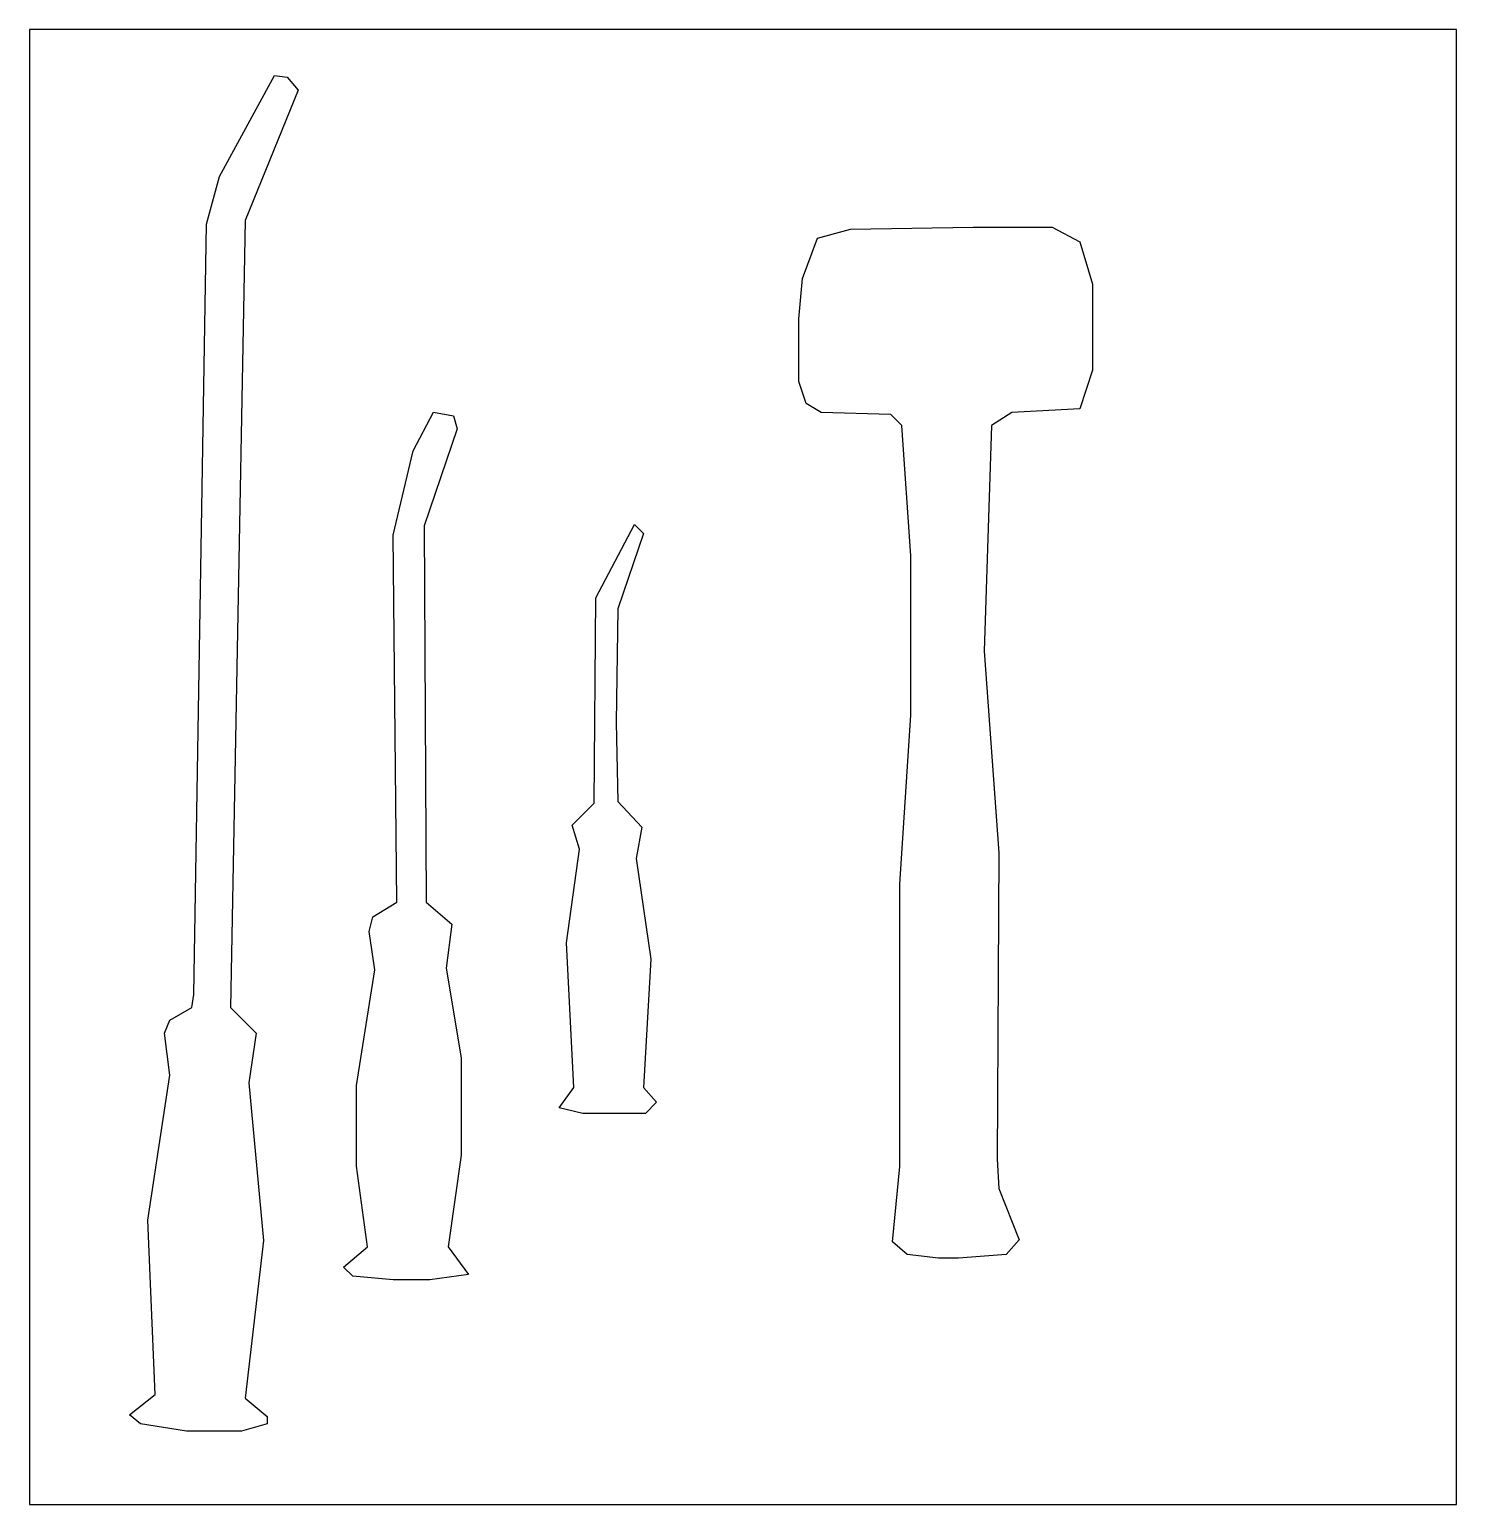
# Model space of a CAD drawing. Header units: inches. Extents: x 0 to 18.6, y 0 to 19.2.
import ezdxf

# ---------------------------------------------------------------- set-up
doc = ezdxf.new("R2010")
doc.units = ezdxf.units.IN

msp = doc.modelspace()

# ---------------------------------------------------------------- linework, layer by layer
for points in [[(0, 0), (18.625, 0), (18.625, 19.25), (0, 19.25), (0, 0)], [(2.047, 0.956), (1.449, 1.052), (1.305, 1.171), (1.64, 1.435), (1.545, 3.709), (1.832, 5.601), (1.76, 6.151), (1.832, 6.319), (2.119, 6.487), (2.143, 6.654), (2.311, 16.71), (2.478, 17.333), (3.197, 18.65), (3.364, 18.626), (3.508, 18.458), (2.814, 16.758), (2.622, 6.487), (2.957, 6.151), (2.861, 5.505), (3.053, 3.446), (2.814, 1.387), (3.101, 1.147), (3.101, 1.052), (2.766, 0.956), (2.047, 0.956)], [(11.863, 3.213), (11.456, 3.261), (11.265, 3.429), (11.36, 4.41), (11.36, 8.098), (11.504, 10.3), (11.504, 12.383), (11.384, 14.083), (11.241, 14.227), (10.331, 14.251), (10.139, 14.371), (10.043, 14.658), (10.043, 15.472), (10.091, 15.999), (10.283, 16.526), (10.714, 16.645), (12.318, 16.669), (13.348, 16.669), (13.707, 16.478), (13.874, 15.927), (13.874, 14.802), (13.707, 14.299), (12.821, 14.251), (12.557, 14.083), (12.462, 11.138), (12.653, 8.505), (12.629, 4.506), (12.653, 4.123), (12.917, 3.453), (12.749, 3.261), (12.126, 3.213), (11.863, 3.213)], [(4.746, 2.931), (4.219, 2.978), (4.1, 3.098), (4.411, 3.361), (4.267, 4.415), (4.267, 5.468), (4.507, 6.977), (4.435, 7.48), (4.483, 7.671), (4.794, 7.863), (4.746, 12.651), (5.009, 13.753), (5.273, 14.255), (5.536, 14.208), (5.584, 14.04), (5.153, 12.771), (5.177, 7.863), (5.512, 7.575), (5.44, 7.001), (5.632, 5.828), (5.632, 4.559), (5.464, 3.361), (5.728, 3.002), (5.225, 2.931), (4.746, 2.931)], [(7.224, 5.105), (6.913, 5.177), (7.105, 5.441), (7.009, 7.332), (7.177, 8.553), (7.081, 8.864), (7.368, 9.152), (7.392, 11.833), (7.895, 12.791), (8.015, 12.671), (7.679, 11.69), (7.655, 10.205), (7.679, 9.176), (7.991, 8.84), (7.919, 8.433), (8.11, 7.117), (8.015, 5.441), (8.182, 5.249), (8.039, 5.105), (7.224, 5.105)]]:
    msp.add_lwpolyline(points)

doc.saveas('drawing.dxf')
